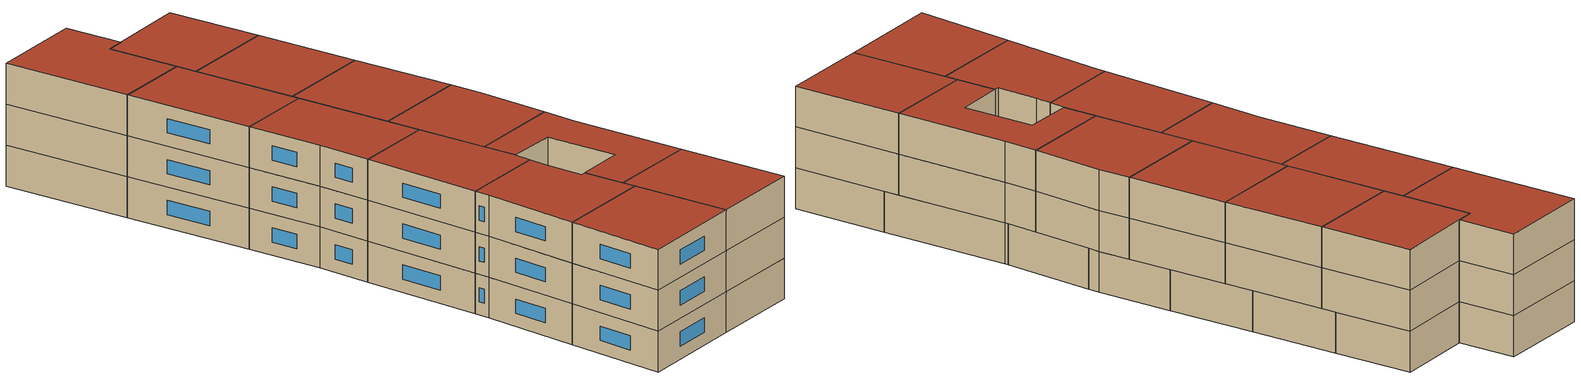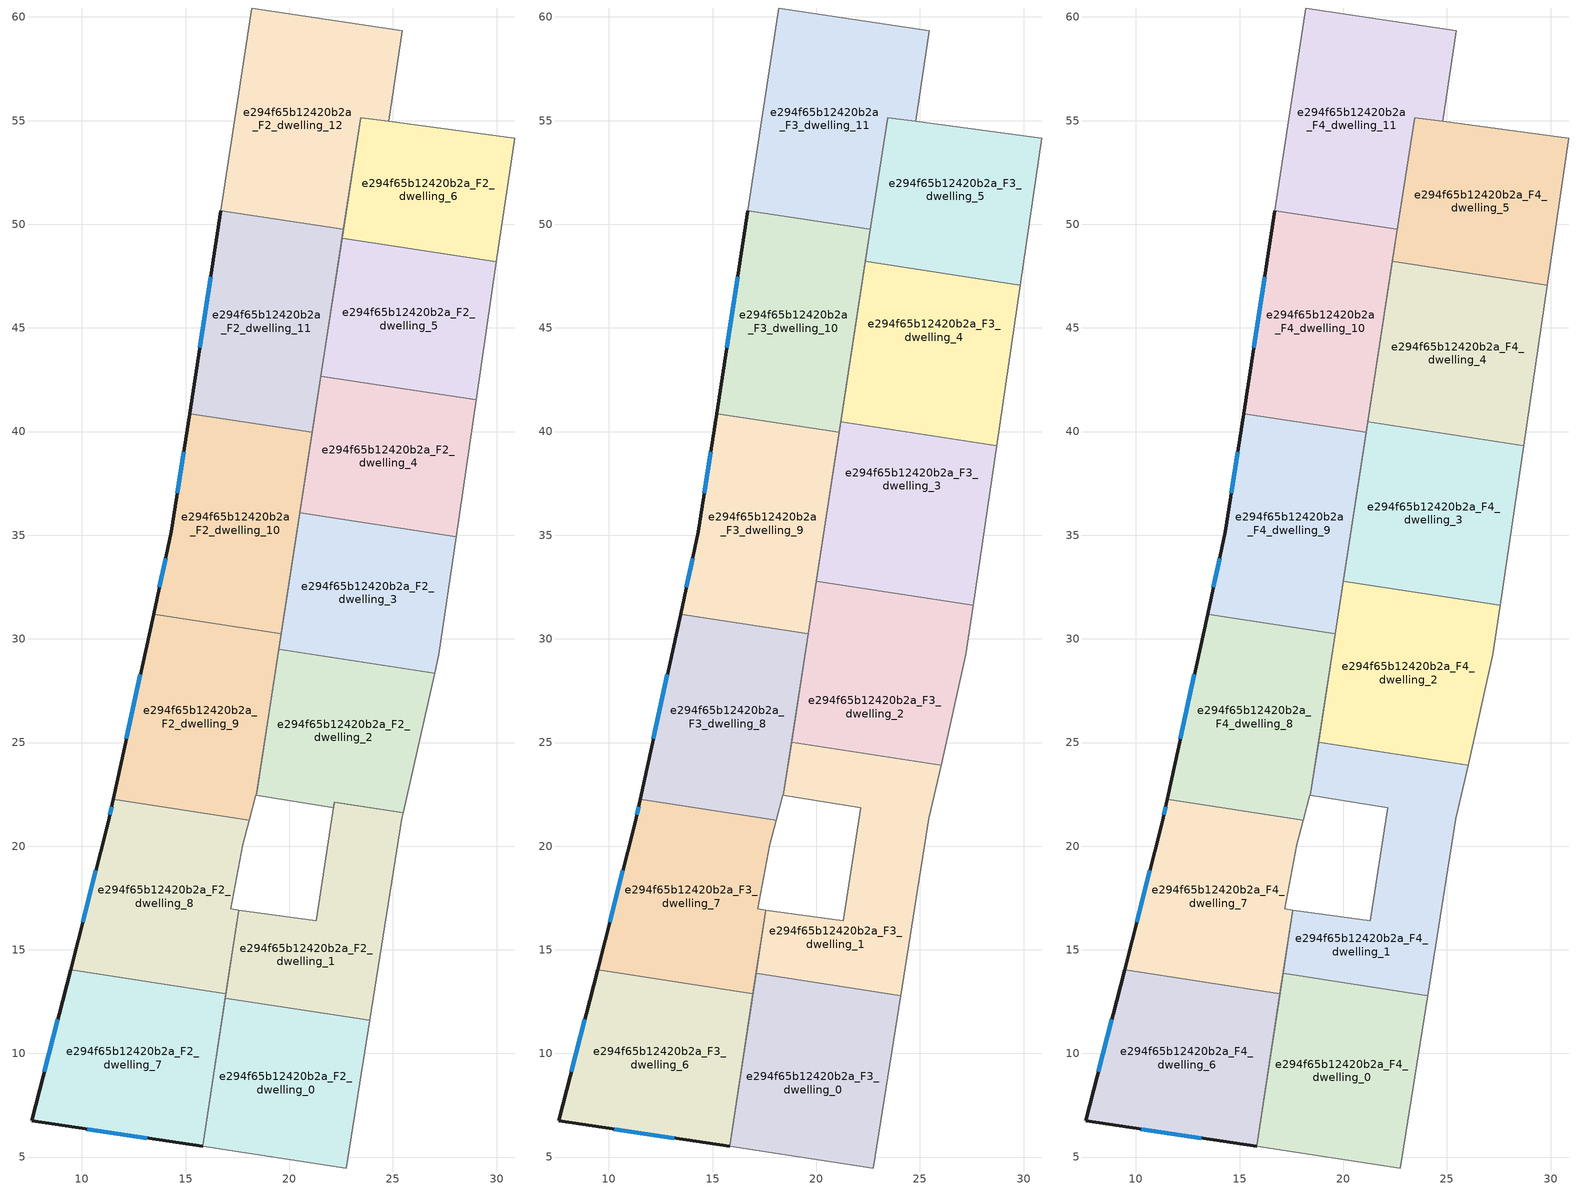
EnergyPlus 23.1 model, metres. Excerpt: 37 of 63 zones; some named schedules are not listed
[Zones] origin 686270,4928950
e294f65b12420b2a_F2_dwelling_0
 floor to e294f65b12420b2a_F1_dwelling_0 (EU_floor_Construction): 23.89,11.6 22.75,4.47 15.82,5.52 16.92,12.67 z6
 wall to e294f65b12420b2a_F2_dwelling_1 (EU_wall_Construction): 23.89,11.6 16.92,12.67 z6:9
 wall adiabatic (EU_wall_Construction): 16.92,12.67 15.82,5.52 22.75,4.47 23.89,11.6 z6:9
e294f65b12420b2a_F2_dwelling_1
 floor to e294f65b12420b2a_F1_dwelling_1 (EU_floor_Construction): 25.51,21.61 25.44,21.31 23.89,11.6 16.92,12.67 17.57,16.92 21.31,16.39 22.19,22.12 z6
 wall adiabatic (EU_wall_Construction): 22.18,22.12 21.31,16.39 17.57,16.92 16.92,12.67 / 23.89,11.6 25.44,21.31 25.51,21.61 22.19,22.12 z6:9
e294f65b12420b2a_F2_dwelling_10
 floor to e294f65b12420b2a_F1_dwelling_10 (EU_floor_Construction): 21.11,39.96 19.62,30.25 13.45,31.2 14.32,35.17 15.19,40.87 z6
 wall outside (EU_wall_Construction): 15.19,40.87 14.32,35.17 13.45,31.2 z6:9
 wall adiabatic (EU_wall_Construction): 19.62,30.25 21.11,39.96 z6:9
 wall to e294f65b12420b2a_F2_dwelling_9 (EU_wall_Construction): 13.45,31.2 19.62,30.25 z6:9
 wall to e294f65b12420b2a_F2_dwelling_11 (EU_wall_Construction): 21.11,39.96 15.19,40.87 z6:9
 window (EU_Window_Construction): 14.04,33.88 13.74,32.49 / 14.91,39.02 14.6,37.03 z6.98:8.02
e294f65b12420b2a_F2_dwelling_11
 floor to e294f65b12420b2a_F1_dwelling_11 (EU_floor_Construction): 22.61,49.75 21.11,39.96 15.19,40.87 16.69,50.66 z6
 wall outside (EU_wall_Construction): 16.69,50.66 15.19,40.87 z6:9
 wall to e294f65b12420b2a_F2_dwelling_12 (EU_wall_Construction): 22.61,49.75 16.69,50.66 z6:9
 wall adiabatic (EU_wall_Construction): 21.11,39.96 22.61,49.75 z6:9
 window (EU_Window_Construction): 16.2,47.47 15.68,44.05 z6.98:8.02
e294f65b12420b2a_F2_dwelling_12
 floor to e294f65b12420b2a_F1_dwelling_12 (EU_floor_Construction): 25.46,59.33 24.8,54.96 23.44,55.15 22.61,49.75 16.69,50.66 18.19,60.43 z6
 wall adiabatic (EU_wall_Construction): 24.8,54.96 25.46,59.33 18.19,60.43 16.69,50.66 / 22.61,49.75 23.44,55.15 z6:9
 wall to e294f65b12420b2a_F2_dwelling_6 (EU_wall_Construction): 23.44,55.15 24.8,54.96 z6:9
e294f65b12420b2a_F2_dwelling_2
 floor to e294f65b12420b2a_F1_dwelling_2 (EU_floor_Construction): 27.02,28.35 25.51,21.61 22.18,22.12 22.14,21.84 18.42,22.46 18.46,22.69 19.5,29.51 z6
 wall to e294f65b12420b2a_F2_dwelling_3 (EU_wall_Construction): 27.02,28.35 19.5,29.51 z6:9
 wall adiabatic (EU_wall_Construction): 19.5,29.51 18.46,22.69 18.42,22.46 22.14,21.84 22.18,22.12 25.51,21.61 27.02,28.35 z6:9
 ceiling adiabatic (EU_roof_Construction): 26.02,23.9 27.02,28.35 19.5,29.51 18.81,25.01 z9
e294f65b12420b2a_F2_dwelling_3
 floor to e294f65b12420b2a_F1_dwelling_3 (EU_floor_Construction): 28.05,34.92 27.22,29.23 27.02,28.35 19.5,29.51 20.51,36.08 z6
 wall adiabatic (EU_wall_Construction): 20.51,36.08 19.5,29.51 / 27.02,28.35 27.22,29.23 28.05,34.92 z6:9
 wall to e294f65b12420b2a_F2_dwelling_4 (EU_wall_Construction): 28.05,34.92 20.51,36.08 z6:9
e294f65b12420b2a_F2_dwelling_4
 floor to e294f65b12420b2a_F1_dwelling_4 (EU_floor_Construction): 29.02,41.53 28.05,34.92 20.51,36.08 21.53,42.68 z6
 wall to e294f65b12420b2a_F2_dwelling_5 (EU_wall_Construction): 29.02,41.53 21.53,42.68 z6:9
 wall adiabatic (EU_wall_Construction): 28.05,34.92 29.02,41.53 / 21.53,42.68 20.51,36.08 z6:9
e294f65b12420b2a_F2_dwelling_5
 floor to e294f65b12420b2a_F1_dwelling_5 (EU_floor_Construction): 30,48.18 29.02,41.53 21.53,42.68 22.55,49.33 z6
 wall to e294f65b12420b2a_F2_dwelling_6 (EU_wall_Construction): 30,48.18 22.55,49.33 z6:9
 wall adiabatic (EU_wall_Construction): 29.02,41.53 30,48.18 / 22.55,49.33 21.53,42.68 z6:9
e294f65b12420b2a_F2_dwelling_6
 floor to e294f65b12420b2a_F1_dwelling_6 (EU_floor_Construction): 30.87,54.14 30,48.18 22.55,49.33 23.44,55.14 z6
 wall adiabatic (EU_wall_Construction): 30,48.18 30.87,54.14 24.81,54.96 / 23.44,55.14 22.55,49.33 z6:9
e294f65b12420b2a_F2_dwelling_7
 floor to e294f65b12420b2a_F1_dwelling_7 (EU_floor_Construction): 16.95,12.87 15.82,5.52 7.59,6.75 9.45,14.03 z6
 wall outside (EU_wall_Construction): 9.45,14.03 7.59,6.75 15.82,5.52 z6:9
 wall to e294f65b12420b2a_F2_dwelling_8 (EU_wall_Construction): 16.95,12.87 9.45,14.03 z6:9
 wall adiabatic (EU_wall_Construction): 15.82,5.52 16.95,12.87 z6:9
 window (EU_Window_Construction): 10.27,6.35 13.14,5.92 / 8.85,11.66 8.19,9.12 z6.98:8.02
e294f65b12420b2a_F2_dwelling_8
 floor to e294f65b12420b2a_F1_dwelling_8 (EU_floor_Construction): 18.07,21.26 17.75,20.06 17.17,16.97 17.57,16.92 16.95,12.87 9.45,14.03 11.27,21.14 11.51,22.27 z6
 wall outside (EU_wall_Construction): 11.51,22.27 11.27,21.14 9.45,14.03 z6:9
 wall adiabatic (EU_wall_Construction): 16.95,12.87 17.57,16.92 17.17,16.97 17.75,20.06 18.07,21.26 z6:9
 wall to e294f65b12420b2a_F2_dwelling_9 (EU_wall_Construction): 18.07,21.26 11.51,22.27 z6:9
 window (EU_Window_Construction): 10.68,18.83 10.04,16.34 / 11.43,21.9 11.35,21.51 z6.98:8.02
e294f65b12420b2a_F2_dwelling_9
 floor to e294f65b12420b2a_F1_dwelling_9 (EU_floor_Construction): 19.62,30.25 18.42,22.46 18.39,22.46 18.07,21.26 11.51,22.27 13.45,31.2 z6
 wall outside (EU_wall_Construction): 13.45,31.2 11.51,22.27 z6:9
 wall adiabatic (EU_wall_Construction): 18.07,21.26 18.39,22.46 18.42,22.46 19.62,30.25 z6:9
 window (EU_Window_Construction): 12.82,28.29 12.15,25.17 z6.98:8.02
e294f65b12420b2a_F3_dwelling_0
 floor to e294f65b12420b2a_F2_dwelling_0 (EU_floor_Construction): 23.89,11.6 22.75,4.47 15.82,5.52 16.92,12.67 z9
 floor to e294f65b12420b2a_F2_dwelling_1 (EU_floor_Construction): 24.08,12.79 23.89,11.6 16.92,12.67 17.1,13.86 z9
 wall to e294f65b12420b2a_F3_dwelling_1 (EU_wall_Construction): 24.08,12.79 17.1,13.86 z9:12
 wall adiabatic (EU_wall_Construction): 17.1,13.86 15.82,5.52 22.75,4.47 24.08,12.79 z9:12
e294f65b12420b2a_F3_dwelling_1
 floor outside (EU_floor_Construction): 22.19,22.12 21.31,16.39 22.14,21.84 z9
 floor to e294f65b12420b2a_F2_dwelling_1 (EU_floor_Construction): 25.51,21.61 25.44,21.31 24.08,12.79 17.1,13.86 17.57,16.92 21.31,16.39 22.19,22.12 z9
 floor to e294f65b12420b2a_F2_dwelling_2 (EU_floor_Construction): 26.02,23.9 25.51,21.61 22.18,22.12 22.14,21.84 18.42,22.46 18.46,22.69 18.81,25.01 z9
 wall adiabatic (EU_wall_Construction): 24.08,12.79 25.44,21.31 26.02,23.9 18.81,25.01 18.42,22.46 22.14,21.84 21.31,16.39 17.57,16.92 17.1,13.86 z9:12
e294f65b12420b2a_F3_dwelling_10
 floor to e294f65b12420b2a_F2_dwelling_11 (EU_floor_Construction): 22.61,49.75 21.11,39.96 15.19,40.87 16.69,50.66 z9
 wall outside (EU_wall_Construction): 16.69,50.66 15.19,40.87 z9:12
 wall to e294f65b12420b2a_F3_dwelling_9 (EU_wall_Construction): 15.19,40.87 21.11,39.96 z9:12
 wall to e294f65b12420b2a_F3_dwelling_11 (EU_wall_Construction): 22.61,49.75 16.69,50.66 z9:12
 wall adiabatic (EU_wall_Construction): 21.11,39.96 22.61,49.75 z9:12
 window (EU_Window_Construction): 16.2,47.47 15.68,44.05 z9.98:11.02
e294f65b12420b2a_F3_dwelling_11
 floor to e294f65b12420b2a_F2_dwelling_12 (EU_floor_Construction): 25.46,59.33 24.8,54.96 23.44,55.15 22.61,49.75 16.69,50.66 18.19,60.43 z9
 wall adiabatic (EU_wall_Construction): 24.8,54.96 25.46,59.33 18.19,60.43 16.69,50.66 / 22.61,49.75 23.44,55.15 z9:12
 wall to e294f65b12420b2a_F3_dwelling_5 (EU_wall_Construction): 23.44,55.15 24.8,54.96 z9:12
e294f65b12420b2a_F3_dwelling_2
 floor to e294f65b12420b2a_F2_dwelling_3 (EU_floor_Construction): 27.57,31.63 27.22,29.23 27.02,28.35 19.5,29.51 20.01,32.79 z9
 floor adiabatic (EU_floor_Construction): 27.02,28.35 26.02,23.9 18.81,25.01 19.5,29.51 z9
 wall adiabatic (EU_wall_Construction): 20.01,32.79 18.81,25.01 26.02,23.9 27.22,29.23 27.57,31.63 z9:12
 wall to e294f65b12420b2a_F3_dwelling_3 (EU_wall_Construction): 27.57,31.63 20.01,32.79 z9:12
e294f65b12420b2a_F3_dwelling_3
 floor to e294f65b12420b2a_F2_dwelling_3 (EU_floor_Construction): 28.05,34.92 27.57,31.63 20.01,32.79 20.51,36.07 z9
 floor to e294f65b12420b2a_F2_dwelling_4 (EU_floor_Construction): 28.7,39.32 28.05,34.92 20.51,36.07 21.19,40.47 z9
 wall to e294f65b12420b2a_F3_dwelling_4 (EU_wall_Construction): 28.7,39.32 21.19,40.47 z9:12
 wall adiabatic (EU_wall_Construction): 27.57,31.63 28.7,39.32 / 21.19,40.47 20.01,32.79 z9:12
e294f65b12420b2a_F3_dwelling_4
 floor to e294f65b12420b2a_F2_dwelling_4 (EU_floor_Construction): 29.02,41.53 28.7,39.32 21.19,40.47 21.53,42.68 z9
 floor to e294f65b12420b2a_F2_dwelling_5 (EU_floor_Construction): 29.83,47.07 29.02,41.53 21.53,42.68 22.38,48.21 z9
 wall to e294f65b12420b2a_F3_dwelling_5 (EU_wall_Construction): 29.83,47.07 22.38,48.21 z9:12
 wall adiabatic (EU_wall_Construction): 28.7,39.32 29.83,47.07 / 22.38,48.21 21.19,40.47 z9:12
e294f65b12420b2a_F3_dwelling_5
 floor to e294f65b12420b2a_F2_dwelling_5 (EU_floor_Construction): 30,48.18 29.83,47.07 22.38,48.21 22.55,49.32 z9
 floor to e294f65b12420b2a_F2_dwelling_6 (EU_floor_Construction): 30.87,54.14 30,48.18 22.55,49.32 23.44,55.14 z9
 wall adiabatic (EU_wall_Construction): 29.83,47.07 30.87,54.14 24.81,54.96 / 23.44,55.14 22.38,48.21 z9:12
e294f65b12420b2a_F3_dwelling_6
 floor to e294f65b12420b2a_F2_dwelling_7 (EU_floor_Construction): 16.95,12.87 15.82,5.52 7.59,6.75 9.45,14.03 z9
 wall outside (EU_wall_Construction): 9.45,14.03 7.59,6.75 15.82,5.52 z9:12
 wall to e294f65b12420b2a_F3_dwelling_7 (EU_wall_Construction): 16.95,12.87 9.45,14.03 z9:12
 wall adiabatic (EU_wall_Construction): 15.82,5.52 16.95,12.87 z9:12
 window (EU_Window_Construction): 10.27,6.35 13.14,5.92 / 8.85,11.66 8.19,9.12 z9.98:11.02
e294f65b12420b2a_F3_dwelling_7
 floor to e294f65b12420b2a_F2_dwelling_8 (EU_floor_Construction): 18.07,21.26 17.75,20.06 17.17,16.97 17.57,16.92 16.95,12.87 9.45,14.03 11.27,21.14 11.51,22.27 z9
 wall outside (EU_wall_Construction): 11.51,22.27 11.27,21.14 9.45,14.03 z9:12
 wall adiabatic (EU_wall_Construction): 16.95,12.87 17.57,16.92 17.17,16.97 17.75,20.06 18.07,21.26 z9:12
 wall to e294f65b12420b2a_F3_dwelling_8 (EU_wall_Construction): 18.07,21.26 11.51,22.27 z9:12
 window (EU_Window_Construction): 10.68,18.83 10.04,16.34 / 11.43,21.9 11.35,21.51 z9.98:11.02
e294f65b12420b2a_F3_dwelling_8
 floor to e294f65b12420b2a_F2_dwelling_9 (EU_floor_Construction): 19.62,30.25 18.42,22.46 18.39,22.46 18.07,21.26 11.51,22.27 13.45,31.2 z9
 wall outside (EU_wall_Construction): 13.45,31.2 11.51,22.27 z9:12
 wall adiabatic (EU_wall_Construction): 18.07,21.26 18.39,22.46 18.42,22.46 19.62,30.25 z9:12
 wall to e294f65b12420b2a_F3_dwelling_9 (EU_wall_Construction): 19.62,30.25 13.45,31.2 z9:12
 window (EU_Window_Construction): 12.82,28.29 12.15,25.17 z9.98:11.02
e294f65b12420b2a_F3_dwelling_9
 floor to e294f65b12420b2a_F2_dwelling_10 (EU_floor_Construction): 21.11,39.96 19.62,30.25 13.45,31.2 14.32,35.17 15.19,40.87 z9
 wall outside (EU_wall_Construction): 15.19,40.87 14.32,35.17 13.45,31.2 z9:12
 wall adiabatic (EU_wall_Construction): 19.62,30.25 21.11,39.96 z9:12
 window (EU_Window_Construction): 14.04,33.88 13.74,32.49 / 14.91,39.02 14.6,37.03 z9.98:11.02
e294f65b12420b2a_F4_dwelling_0
 floor to e294f65b12420b2a_F3_dwelling_0 (EU_floor_Construction): 24.08,12.79 22.75,4.47 15.82,5.52 17.1,13.86 z12
 wall to e294f65b12420b2a_F4_dwelling_1 (EU_wall_Construction): 24.08,12.79 17.1,13.86 z12:15
 wall adiabatic (EU_wall_Construction): 17.1,13.86 15.82,5.52 22.75,4.47 24.08,12.79 z12:15
 roof outside (EU_roof_Construction): 22.75,4.47 24.08,12.79 17.1,13.86 15.82,5.52 z15
e294f65b12420b2a_F4_dwelling_1
 floor to e294f65b12420b2a_F3_dwelling_1 (EU_floor_Construction): 26.02,23.9 25.44,21.31 24.08,12.79 17.1,13.86 17.57,16.92 21.31,16.39 22.14,21.84 18.42,22.46 18.81,25.01 z12
 wall adiabatic (EU_wall_Construction): 24.08,12.79 25.44,21.31 26.02,23.9 18.81,25.01 18.42,22.46 22.14,21.84 21.31,16.39 17.57,16.92 17.1,13.86 z12:15
 roof outside (EU_roof_Construction): 24.08,12.79 25.44,21.31 26.02,23.9 18.81,25.01 18.42,22.46 22.14,21.84 21.31,16.39 17.57,16.92 17.1,13.86 z15
e294f65b12420b2a_F4_dwelling_10
 floor to e294f65b12420b2a_F3_dwelling_10 (EU_floor_Construction): 22.61,49.75 21.11,39.96 15.19,40.87 16.69,50.66 z12
 wall outside (EU_wall_Construction): 16.69,50.66 15.19,40.87 z12:15
 wall to e294f65b12420b2a_F4_dwelling_9 (EU_wall_Construction): 15.19,40.87 21.11,39.96 z12:15
 wall to e294f65b12420b2a_F4_dwelling_11 (EU_wall_Construction): 22.61,49.75 16.69,50.66 z12:15
 wall adiabatic (EU_wall_Construction): 21.11,39.96 22.61,49.75 z12:15
 window (EU_Window_Construction): 16.2,47.47 15.68,44.05 z12.98:14.02
 roof outside (EU_roof_Construction): 21.11,39.96 22.61,49.75 16.69,50.66 15.19,40.87 z15
e294f65b12420b2a_F4_dwelling_11
 floor to e294f65b12420b2a_F3_dwelling_11 (EU_floor_Construction): 25.46,59.33 24.8,54.96 23.44,55.15 22.61,49.75 16.69,50.66 18.19,60.43 z12
 wall adiabatic (EU_wall_Construction): 24.8,54.96 25.46,59.33 18.19,60.43 16.69,50.66 / 22.61,49.75 23.44,55.15 z12:15
 wall to e294f65b12420b2a_F4_dwelling_5 (EU_wall_Construction): 23.44,55.15 24.8,54.96 z12:15
 roof outside (EU_roof_Construction): 22.61,49.75 23.44,55.15 24.8,54.96 25.46,59.33 18.19,60.43 16.69,50.66 z15
e294f65b12420b2a_F4_dwelling_2
 floor to e294f65b12420b2a_F3_dwelling_2 (EU_floor_Construction): 27.57,31.63 27.22,29.23 26.02,23.9 18.81,25.01 20.01,32.79 z12
 wall adiabatic (EU_wall_Construction): 20.01,32.79 18.81,25.01 26.02,23.9 27.22,29.23 27.57,31.63 z12:15
 wall to e294f65b12420b2a_F4_dwelling_3 (EU_wall_Construction): 27.57,31.63 20.01,32.79 z12:15
 roof outside (EU_roof_Construction): 26.02,23.9 27.22,29.23 27.57,31.63 20.01,32.79 18.81,25.01 z15
e294f65b12420b2a_F4_dwelling_3
 floor to e294f65b12420b2a_F3_dwelling_3 (EU_floor_Construction): 28.7,39.32 27.57,31.63 20.01,32.79 21.19,40.47 z12
 wall to e294f65b12420b2a_F4_dwelling_4 (EU_wall_Construction): 28.7,39.32 21.19,40.47 z12:15
 wall adiabatic (EU_wall_Construction): 27.57,31.63 28.7,39.32 / 21.19,40.47 20.01,32.79 z12:15
 roof outside (EU_roof_Construction): 27.57,31.63 28.7,39.32 21.19,40.47 20.01,32.79 z15
e294f65b12420b2a_F4_dwelling_4
 floor to e294f65b12420b2a_F3_dwelling_4 (EU_floor_Construction): 29.83,47.07 28.7,39.32 21.19,40.47 22.38,48.21 z12
 wall to e294f65b12420b2a_F4_dwelling_5 (EU_wall_Construction): 29.83,47.07 22.38,48.21 z12:15
 wall adiabatic (EU_wall_Construction): 28.7,39.32 29.83,47.07 / 22.38,48.21 21.19,40.47 z12:15
 roof outside (EU_roof_Construction): 28.7,39.32 29.83,47.07 22.38,48.21 21.19,40.47 z15
e294f65b12420b2a_F4_dwelling_5
 floor to e294f65b12420b2a_F3_dwelling_5 (EU_floor_Construction): 30.87,54.14 29.83,47.07 22.38,48.21 23.44,55.14 z12
 wall adiabatic (EU_wall_Construction): 29.83,47.07 30.87,54.14 24.81,54.96 / 23.44,55.14 22.38,48.21 z12:15
 roof outside (EU_roof_Construction): 29.83,47.07 30.87,54.14 23.44,55.15 22.38,48.21 z15
e294f65b12420b2a_F4_dwelling_6
 floor to e294f65b12420b2a_F3_dwelling_6 (EU_floor_Construction): 16.95,12.87 15.82,5.52 7.59,6.75 9.45,14.03 z12
 wall outside (EU_wall_Construction): 9.45,14.03 7.59,6.75 15.82,5.52 z12:15
 wall to e294f65b12420b2a_F4_dwelling_7 (EU_wall_Construction): 16.95,12.87 9.45,14.03 z12:15
 wall adiabatic (EU_wall_Construction): 15.82,5.52 16.95,12.87 z12:15
 window (EU_Window_Construction): 10.27,6.35 13.14,5.92 / 8.85,11.66 8.19,9.12 z12.98:14.02
 roof outside (EU_roof_Construction): 15.82,5.52 16.95,12.87 9.45,14.03 7.59,6.75 z15
e294f65b12420b2a_F4_dwelling_7
 floor to e294f65b12420b2a_F3_dwelling_7 (EU_floor_Construction): 18.07,21.26 17.75,20.06 17.17,16.97 17.57,16.92 16.95,12.87 9.45,14.03 11.27,21.14 11.51,22.27 z12
 wall outside (EU_wall_Construction): 11.51,22.27 11.27,21.14 9.45,14.03 z12:15
 wall adiabatic (EU_wall_Construction): 16.95,12.87 17.57,16.92 17.17,16.97 17.75,20.06 18.07,21.26 z12:15
 wall to e294f65b12420b2a_F4_dwelling_8 (EU_wall_Construction): 18.07,21.26 11.51,22.27 z12:15
 window (EU_Window_Construction): 10.68,18.83 10.04,16.34 / 11.43,21.9 11.35,21.51 z12.98:14.02
 roof outside (EU_roof_Construction): 16.95,12.87 17.57,16.92 17.17,16.97 17.75,20.06 18.07,21.26 11.51,22.27 11.27,21.14 9.45,14.03 z15
e294f65b12420b2a_F4_dwelling_8
 floor to e294f65b12420b2a_F3_dwelling_8 (EU_floor_Construction): 19.62,30.25 18.42,22.46 18.39,22.46 18.07,21.26 11.51,22.27 13.45,31.2 z12
 wall outside (EU_wall_Construction): 13.45,31.2 11.51,22.27 z12:15
 wall adiabatic (EU_wall_Construction): 18.07,21.26 18.39,22.46 18.42,22.46 19.62,30.25 z12:15
 wall to e294f65b12420b2a_F4_dwelling_9 (EU_wall_Construction): 19.62,30.25 13.45,31.2 z12:15
 window (EU_Window_Construction): 12.82,28.29 12.15,25.17 z12.98:14.02
 roof outside (EU_roof_Construction): 18.07,21.26 18.39,22.46 18.42,22.46 19.62,30.25 13.45,31.2 11.51,22.27 z15
e294f65b12420b2a_F4_dwelling_9
 floor to e294f65b12420b2a_F3_dwelling_9 (EU_floor_Construction): 21.11,39.96 19.62,30.25 13.45,31.2 14.32,35.17 15.19,40.87 z12
 wall outside (EU_wall_Construction): 15.19,40.87 14.32,35.17 13.45,31.2 z12:15
 wall adiabatic (EU_wall_Construction): 19.62,30.25 21.11,39.96 z12:15
 window (EU_Window_Construction): 14.04,33.88 13.74,32.49 / 14.91,39.02 14.6,37.03 z12.98:14.02
 roof outside (EU_roof_Construction): 19.62,30.25 21.11,39.96 15.19,40.87 14.32,35.17 13.45,31.2 z15
[Building]
EU S2 Campaign: North Axis=0; Terrain=City; Solar Distribution=FullExterior
[Site:Location]
Bologna: Latitude=44.5; Longitude=11.25; Time Zone=1; Elevation=37
[SizingPeriod:WeatherFileDays]
AnnualSizingPeriod: Begin Month=1; Begin Day of Month=1; End Month=12; End Day of Month=31; Day of Week for Start Day=Monday; Use Weather File Daylight Saving Period=No; Use Weather File Rain and Snow Indicators=No
[MATERIAL]
EU_InternalMass_Material: Roughness=MediumRough; Thickness=0.1; Conductivity=1; Density=1800; Specific Heat=900; Thermal Absorptance=0.9; Solar Absorptance=0.7; Visible Absorptance=0.7
[MATERIAL:NOMASS] Roughness=MediumRough; Thermal Absorptance=0.9; Solar Absorptance=0.7; Visible Absorptance=0.7
Name | Thermal Resistance
EU_wall_NoMass | 0.905828
EU_roof_NoMass | 0.37593
EU_floor_NoMass | 0.67114
[WINDOWMATERIAL:SIMPLEGLAZINGSYSTEM]
EU_Window_SimpleGlazing: UFactor=4.52486; Solar Heat Gain Coefficient=0.85; Visible Transmittance=0.85
[CONSTRUCTION]
EU_wall_Construction: EU_wall_NoMass
EU_roof_Construction: EU_roof_NoMass
EU_floor_Construction: EU_floor_NoMass
EU_Window_Construction: EU_Window_SimpleGlazing
EU_InternalMass_Construction: EU_InternalMass_Material
[ZONE] Type=1; Multiplier=1; Ceiling Height=autocalculate; Floor Area=autocalculate; Part of Total Floor Area=Yes
Name | Volume
e294f65b12420b2a_F2_dwelling_0 | 152.481
e294f65b12420b2a_F3_dwelling_0; e294f65b12420b2a_F4_dwelling_0; e294f65b12420b2a_F2_dwelling_10; e294f65b12420b2a_F3_dwelling_9; e294f65b12420b2a_F4_dwelling_9 | 177.897
e294f65b12420b2a_F2_dwelling_1 | 149.533
e294f65b12420b2a_F3_dwelling_1; e294f65b12420b2a_F4_dwelling_1 | 177.899
e294f65b12420b2a_F3_dwelling_10; e294f65b12420b2a_F4_dwelling_10; e294f65b12420b2a_F2_dwelling_11 | 177.915
e294f65b12420b2a_F3_dwelling_11; e294f65b12420b2a_F4_dwelling_11; e294f65b12420b2a_F2_dwelling_12 | 196.021
e294f65b12420b2a_F2_dwelling_2 | 155.376
e294f65b12420b2a_F3_dwelling_2; e294f65b12420b2a_F4_dwelling_2 | 177.872
e294f65b12420b2a_F2_dwelling_3 | 152.451
e294f65b12420b2a_F3_dwelling_3; e294f65b12420b2a_F4_dwelling_3 | 177.873
e294f65b12420b2a_F2_dwelling_4 | 152.497
e294f65b12420b2a_F3_dwelling_4; e294f65b12420b2a_F4_dwelling_4 | 177.886
e294f65b12420b2a_F2_dwelling_5 | 152.465
e294f65b12420b2a_F3_dwelling_5; e294f65b12420b2a_F4_dwelling_5 | 159.684
e294f65b12420b2a_F2_dwelling_6 | 134.278
e294f65b12420b2a_F3_dwelling_6; e294f65b12420b2a_F4_dwelling_6; e294f65b12420b2a_F2_dwelling_7 | 177.88
e294f65b12420b2a_F3_dwelling_7; e294f65b12420b2a_F4_dwelling_7; e294f65b12420b2a_F2_dwelling_8 | 177.894
e294f65b12420b2a_F3_dwelling_8; e294f65b12420b2a_F4_dwelling_8; e294f65b12420b2a_F2_dwelling_9 | 177.885
[INTERNALMASS] Construction=EU_InternalMass_Construction
Name | Zone or ZoneList | Surface Area
e294f65b12420b2a_F2_dwelling_0_EU_InternalMass | e294f65b12420b2a_F2_dwelling_0 | 50.827
e294f65b12420b2a_F2_dwelling_1_EU_InternalMass | e294f65b12420b2a_F2_dwelling_1 | 49.8577
e294f65b12420b2a_F2_dwelling_2_EU_InternalMass | e294f65b12420b2a_F2_dwelling_2 | 51.7924
e294f65b12420b2a_F2_dwelling_3_EU_InternalMass | e294f65b12420b2a_F2_dwelling_3 | 50.8173
e294f65b12420b2a_F2_dwelling_4_EU_InternalMass | e294f65b12420b2a_F2_dwelling_4 | 50.8322
e294f65b12420b2a_F2_dwelling_5_EU_InternalMass | e294f65b12420b2a_F2_dwelling_5 | 50.8216
e294f65b12420b2a_F2_dwelling_6_EU_InternalMass | e294f65b12420b2a_F2_dwelling_6 | 44.7756
e294f65b12420b2a_F2_dwelling_7_EU_InternalMass | e294f65b12420b2a_F2_dwelling_7 | 59.2934
e294f65b12420b2a_F2_dwelling_8_EU_InternalMass | e294f65b12420b2a_F2_dwelling_8 | 59.2978
e294f65b12420b2a_F2_dwelling_9_EU_InternalMass | e294f65b12420b2a_F2_dwelling_9 | 59.2951
e294f65b12420b2a_F2_dwelling_10_EU_InternalMass | e294f65b12420b2a_F2_dwelling_10 | 59.2988
e294f65b12420b2a_F2_dwelling_11_EU_InternalMass | e294f65b12420b2a_F2_dwelling_11 | 59.3048
e294f65b12420b2a_F2_dwelling_12_EU_InternalMass | e294f65b12420b2a_F2_dwelling_12 | 65.3397
e294f65b12420b2a_F3_dwelling_0_EU_InternalMass | e294f65b12420b2a_F3_dwelling_0 | 59.2992
e294f65b12420b2a_F3_dwelling_1_EU_InternalMass | e294f65b12420b2a_F3_dwelling_1 | 59.2994
e294f65b12420b2a_F3_dwelling_2_EU_InternalMass | e294f65b12420b2a_F3_dwelling_2 | 59.2903
e294f65b12420b2a_F3_dwelling_3_EU_InternalMass | e294f65b12420b2a_F3_dwelling_3 | 59.2914
e294f65b12420b2a_F3_dwelling_4_EU_InternalMass | e294f65b12420b2a_F3_dwelling_4 | 59.2953
e294f65b12420b2a_F3_dwelling_5_EU_InternalMass | e294f65b12420b2a_F3_dwelling_5 | 53.2443
e294f65b12420b2a_F3_dwelling_6_EU_InternalMass | e294f65b12420b2a_F3_dwelling_6 | 59.2934
e294f65b12420b2a_F3_dwelling_7_EU_InternalMass | e294f65b12420b2a_F3_dwelling_7 | 59.2978
e294f65b12420b2a_F3_dwelling_8_EU_InternalMass | e294f65b12420b2a_F3_dwelling_8 | 59.2951
e294f65b12420b2a_F3_dwelling_9_EU_InternalMass | e294f65b12420b2a_F3_dwelling_9 | 59.2988
e294f65b12420b2a_F3_dwelling_10_EU_InternalMass | e294f65b12420b2a_F3_dwelling_10 | 59.3048
e294f65b12420b2a_F3_dwelling_11_EU_InternalMass | e294f65b12420b2a_F3_dwelling_11 | 65.3397
e294f65b12420b2a_F4_dwelling_0_EU_InternalMass | e294f65b12420b2a_F4_dwelling_0 | 59.2992
e294f65b12420b2a_F4_dwelling_1_EU_InternalMass | e294f65b12420b2a_F4_dwelling_1 | 59.2994
e294f65b12420b2a_F4_dwelling_2_EU_InternalMass | e294f65b12420b2a_F4_dwelling_2 | 59.2903
e294f65b12420b2a_F4_dwelling_3_EU_InternalMass | e294f65b12420b2a_F4_dwelling_3 | 59.2914
e294f65b12420b2a_F4_dwelling_4_EU_InternalMass | e294f65b12420b2a_F4_dwelling_4 | 59.2953
e294f65b12420b2a_F4_dwelling_5_EU_InternalMass | e294f65b12420b2a_F4_dwelling_5 | 53.2443
e294f65b12420b2a_F4_dwelling_6_EU_InternalMass | e294f65b12420b2a_F4_dwelling_6 | 59.2934
e294f65b12420b2a_F4_dwelling_7_EU_InternalMass | e294f65b12420b2a_F4_dwelling_7 | 59.2978
e294f65b12420b2a_F4_dwelling_8_EU_InternalMass | e294f65b12420b2a_F4_dwelling_8 | 59.2951
e294f65b12420b2a_F4_dwelling_9_EU_InternalMass | e294f65b12420b2a_F4_dwelling_9 | 59.2988
e294f65b12420b2a_F4_dwelling_10_EU_InternalMass | e294f65b12420b2a_F4_dwelling_10 | 59.3048
e294f65b12420b2a_F4_dwelling_11_EU_InternalMass | e294f65b12420b2a_F4_dwelling_11 | 65.3397
[OTHEREQUIPMENT] Fuel Type=Electricity; Design Level Calculation Method=Watts/Area; Power per Zone Floor Area=1; Fraction Latent=0; Fraction Radiant=0; Fraction Lost=0; Carbon Dioxide Generation Rate=0; EndUse Subcategory=EU_Step8_InternalGains
Name | Zone or ZoneList or Space or SpaceList | Schedule
EU_Step8_InternalGain_e294f65b12420b2a_F2_dwelling_0_f000 | e294f65b12420b2a_F2_dwelling_0 | EU_Step8_GainSchedule_e294f65b12420b2a_F2_dwelling_0_f000
EU_Step8_InternalGain_e294f65b12420b2a_F2_dwelling_1_f000 | e294f65b12420b2a_F2_dwelling_1 | EU_Step8_GainSchedule_e294f65b12420b2a_F2_dwelling_1_f000
EU_Step8_InternalGain_e294f65b12420b2a_F2_dwelling_2_f000 | e294f65b12420b2a_F2_dwelling_2 | EU_Step8_GainSchedule_e294f65b12420b2a_F2_dwelling_2_f000
EU_Step8_InternalGain_e294f65b12420b2a_F2_dwelling_3_f000 | e294f65b12420b2a_F2_dwelling_3 | EU_Step8_GainSchedule_e294f65b12420b2a_F2_dwelling_3_f000
EU_Step8_InternalGain_e294f65b12420b2a_F2_dwelling_4_f000 | e294f65b12420b2a_F2_dwelling_4 | EU_Step8_GainSchedule_e294f65b12420b2a_F2_dwelling_4_f000
EU_Step8_InternalGain_e294f65b12420b2a_F2_dwelling_5_f000 | e294f65b12420b2a_F2_dwelling_5 | EU_Step8_GainSchedule_e294f65b12420b2a_F2_dwelling_5_f000
EU_Step8_InternalGain_e294f65b12420b2a_F2_dwelling_6_f000 | e294f65b12420b2a_F2_dwelling_6 | EU_Step8_GainSchedule_e294f65b12420b2a_F2_dwelling_6_f000
EU_Step8_InternalGain_e294f65b12420b2a_F2_dwelling_7_f000 | e294f65b12420b2a_F2_dwelling_7 | EU_Step8_GainSchedule_e294f65b12420b2a_F2_dwelling_7_f000
EU_Step8_InternalGain_e294f65b12420b2a_F2_dwelling_8_f000 | e294f65b12420b2a_F2_dwelling_8 | EU_Step8_GainSchedule_e294f65b12420b2a_F2_dwelling_8_f000
EU_Step8_InternalGain_e294f65b12420b2a_F2_dwelling_9_f000 | e294f65b12420b2a_F2_dwelling_9 | EU_Step8_GainSchedule_e294f65b12420b2a_F2_dwelling_9_f000
EU_Step8_InternalGain_e294f65b12420b2a_F2_dwelling_10_f000 | e294f65b12420b2a_F2_dwelling_10 | EU_Step8_GainSchedule_e294f65b12420b2a_F2_dwelling_10_f000
EU_Step8_InternalGain_e294f65b12420b2a_F2_dwelling_11_f000 | e294f65b12420b2a_F2_dwelling_11 | EU_Step8_GainSchedule_e294f65b12420b2a_F2_dwelling_11_f000
EU_Step8_InternalGain_e294f65b12420b2a_F2_dwelling_12_f000 | e294f65b12420b2a_F2_dwelling_12 | EU_Step8_GainSchedule_e294f65b12420b2a_F2_dwelling_12_f000
EU_Step8_InternalGain_e294f65b12420b2a_F3_dwelling_0_f000 | e294f65b12420b2a_F3_dwelling_0 | EU_Step8_GainSchedule_e294f65b12420b2a_F3_dwelling_0_f000
EU_Step8_InternalGain_e294f65b12420b2a_F3_dwelling_1_f000 | e294f65b12420b2a_F3_dwelling_1 | EU_Step8_GainSchedule_e294f65b12420b2a_F3_dwelling_1_f000
EU_Step8_InternalGain_e294f65b12420b2a_F3_dwelling_2_f000 | e294f65b12420b2a_F3_dwelling_2 | EU_Step8_GainSchedule_e294f65b12420b2a_F3_dwelling_2_f000
EU_Step8_InternalGain_e294f65b12420b2a_F3_dwelling_3_f000 | e294f65b12420b2a_F3_dwelling_3 | EU_Step8_GainSchedule_e294f65b12420b2a_F3_dwelling_3_f000
EU_Step8_InternalGain_e294f65b12420b2a_F3_dwelling_4_f000 | e294f65b12420b2a_F3_dwelling_4 | EU_Step8_GainSchedule_e294f65b12420b2a_F3_dwelling_4_f000
EU_Step8_InternalGain_e294f65b12420b2a_F3_dwelling_5_f000 | e294f65b12420b2a_F3_dwelling_5 | EU_Step8_GainSchedule_e294f65b12420b2a_F3_dwelling_5_f000
EU_Step8_InternalGain_e294f65b12420b2a_F3_dwelling_6_f000 | e294f65b12420b2a_F3_dwelling_6 | EU_Step8_GainSchedule_e294f65b12420b2a_F3_dwelling_6_f000
EU_Step8_InternalGain_e294f65b12420b2a_F3_dwelling_7_f000 | e294f65b12420b2a_F3_dwelling_7 | EU_Step8_GainSchedule_e294f65b12420b2a_F3_dwelling_7_f000
EU_Step8_InternalGain_e294f65b12420b2a_F3_dwelling_8_f000 | e294f65b12420b2a_F3_dwelling_8 | EU_Step8_GainSchedule_e294f65b12420b2a_F3_dwelling_8_f000
EU_Step8_InternalGain_e294f65b12420b2a_F3_dwelling_9_f000 | e294f65b12420b2a_F3_dwelling_9 | EU_Step8_GainSchedule_e294f65b12420b2a_F3_dwelling_9_f000
EU_Step8_InternalGain_e294f65b12420b2a_F3_dwelling_10_f000 | e294f65b12420b2a_F3_dwelling_10 | EU_Step8_GainSchedule_e294f65b12420b2a_F3_dwelling_10_f000
EU_Step8_InternalGain_e294f65b12420b2a_F3_dwelling_11_f000 | e294f65b12420b2a_F3_dwelling_11 | EU_Step8_GainSchedule_e294f65b12420b2a_F3_dwelling_11_f000
EU_Step8_InternalGain_e294f65b12420b2a_F4_dwelling_0_f000 | e294f65b12420b2a_F4_dwelling_0 | EU_Step8_GainSchedule_e294f65b12420b2a_F4_dwelling_0_f000
EU_Step8_InternalGain_e294f65b12420b2a_F4_dwelling_1_f000 | e294f65b12420b2a_F4_dwelling_1 | EU_Step8_GainSchedule_e294f65b12420b2a_F4_dwelling_1_f000
EU_Step8_InternalGain_e294f65b12420b2a_F4_dwelling_2_f000 | e294f65b12420b2a_F4_dwelling_2 | EU_Step8_GainSchedule_e294f65b12420b2a_F4_dwelling_2_f000
EU_Step8_InternalGain_e294f65b12420b2a_F4_dwelling_3_f000 | e294f65b12420b2a_F4_dwelling_3 | EU_Step8_GainSchedule_e294f65b12420b2a_F4_dwelling_3_f000
EU_Step8_InternalGain_e294f65b12420b2a_F4_dwelling_4_f000 | e294f65b12420b2a_F4_dwelling_4 | EU_Step8_GainSchedule_e294f65b12420b2a_F4_dwelling_4_f000
EU_Step8_InternalGain_e294f65b12420b2a_F4_dwelling_5_f000 | e294f65b12420b2a_F4_dwelling_5 | EU_Step8_GainSchedule_e294f65b12420b2a_F4_dwelling_5_f000
EU_Step8_InternalGain_e294f65b12420b2a_F4_dwelling_6_f000 | e294f65b12420b2a_F4_dwelling_6 | EU_Step8_GainSchedule_e294f65b12420b2a_F4_dwelling_6_f000
EU_Step8_InternalGain_e294f65b12420b2a_F4_dwelling_7_f000 | e294f65b12420b2a_F4_dwelling_7 | EU_Step8_GainSchedule_e294f65b12420b2a_F4_dwelling_7_f000
EU_Step8_InternalGain_e294f65b12420b2a_F4_dwelling_8_f000 | e294f65b12420b2a_F4_dwelling_8 | EU_Step8_GainSchedule_e294f65b12420b2a_F4_dwelling_8_f000
EU_Step8_InternalGain_e294f65b12420b2a_F4_dwelling_9_f000 | e294f65b12420b2a_F4_dwelling_9 | EU_Step8_GainSchedule_e294f65b12420b2a_F4_dwelling_9_f000
EU_Step8_InternalGain_e294f65b12420b2a_F4_dwelling_10_f000 | e294f65b12420b2a_F4_dwelling_10 | EU_Step8_GainSchedule_e294f65b12420b2a_F4_dwelling_10_f000
EU_Step8_InternalGain_e294f65b12420b2a_F4_dwelling_11_f000 | e294f65b12420b2a_F4_dwelling_11 | EU_Step8_GainSchedule_e294f65b12420b2a_F4_dwelling_11_f000
[ZONEVENTILATION:DESIGNFLOWRATE] Schedule=EU_AlwaysOn; Design Flow Rate Calculation Method=AirChanges/Hour; Air Changes per Hour=0.73129; Ventilation Type=Natural; Fan Pressure Rise=0; Fan Total Efficiency=1; Constant Term Coefficient=1; Temperature Term Coefficient=0; Velocity Term Coefficient=0; Velocity Squared Term Coefficient=0; Minimum Indoor Temperature=-100; Maximum Indoor Temperature=100; Delta Temperature=-100; Minimum Outdoor Temperature=-100; Maximum Outdoor Temperature=100; Maximum Wind Speed=40
Name | Zone or ZoneList or Space or SpaceList
EU_ConstantAir_e294f65b12420b2a_F2_dwelling_0 | e294f65b12420b2a_F2_dwelling_0
EU_ConstantAir_e294f65b12420b2a_F2_dwelling_1 | e294f65b12420b2a_F2_dwelling_1
EU_ConstantAir_e294f65b12420b2a_F2_dwelling_2 | e294f65b12420b2a_F2_dwelling_2
EU_ConstantAir_e294f65b12420b2a_F2_dwelling_3 | e294f65b12420b2a_F2_dwelling_3
EU_ConstantAir_e294f65b12420b2a_F2_dwelling_4 | e294f65b12420b2a_F2_dwelling_4
EU_ConstantAir_e294f65b12420b2a_F2_dwelling_5 | e294f65b12420b2a_F2_dwelling_5
EU_ConstantAir_e294f65b12420b2a_F2_dwelling_6 | e294f65b12420b2a_F2_dwelling_6
EU_ConstantAir_e294f65b12420b2a_F2_dwelling_7 | e294f65b12420b2a_F2_dwelling_7
EU_ConstantAir_e294f65b12420b2a_F2_dwelling_8 | e294f65b12420b2a_F2_dwelling_8
EU_ConstantAir_e294f65b12420b2a_F2_dwelling_9 | e294f65b12420b2a_F2_dwelling_9
EU_ConstantAir_e294f65b12420b2a_F2_dwelling_10 | e294f65b12420b2a_F2_dwelling_10
EU_ConstantAir_e294f65b12420b2a_F2_dwelling_11 | e294f65b12420b2a_F2_dwelling_11
EU_ConstantAir_e294f65b12420b2a_F2_dwelling_12 | e294f65b12420b2a_F2_dwelling_12
EU_ConstantAir_e294f65b12420b2a_F3_dwelling_0 | e294f65b12420b2a_F3_dwelling_0
EU_ConstantAir_e294f65b12420b2a_F3_dwelling_1 | e294f65b12420b2a_F3_dwelling_1
EU_ConstantAir_e294f65b12420b2a_F3_dwelling_2 | e294f65b12420b2a_F3_dwelling_2
EU_ConstantAir_e294f65b12420b2a_F3_dwelling_3 | e294f65b12420b2a_F3_dwelling_3
EU_ConstantAir_e294f65b12420b2a_F3_dwelling_4 | e294f65b12420b2a_F3_dwelling_4
EU_ConstantAir_e294f65b12420b2a_F3_dwelling_5 | e294f65b12420b2a_F3_dwelling_5
EU_ConstantAir_e294f65b12420b2a_F3_dwelling_6 | e294f65b12420b2a_F3_dwelling_6
EU_ConstantAir_e294f65b12420b2a_F3_dwelling_7 | e294f65b12420b2a_F3_dwelling_7
EU_ConstantAir_e294f65b12420b2a_F3_dwelling_8 | e294f65b12420b2a_F3_dwelling_8
EU_ConstantAir_e294f65b12420b2a_F3_dwelling_9 | e294f65b12420b2a_F3_dwelling_9
EU_ConstantAir_e294f65b12420b2a_F3_dwelling_10 | e294f65b12420b2a_F3_dwelling_10
EU_ConstantAir_e294f65b12420b2a_F3_dwelling_11 | e294f65b12420b2a_F3_dwelling_11
EU_ConstantAir_e294f65b12420b2a_F4_dwelling_0 | e294f65b12420b2a_F4_dwelling_0
EU_ConstantAir_e294f65b12420b2a_F4_dwelling_1 | e294f65b12420b2a_F4_dwelling_1
EU_ConstantAir_e294f65b12420b2a_F4_dwelling_2 | e294f65b12420b2a_F4_dwelling_2
EU_ConstantAir_e294f65b12420b2a_F4_dwelling_3 | e294f65b12420b2a_F4_dwelling_3
EU_ConstantAir_e294f65b12420b2a_F4_dwelling_4 | e294f65b12420b2a_F4_dwelling_4
EU_ConstantAir_e294f65b12420b2a_F4_dwelling_5 | e294f65b12420b2a_F4_dwelling_5
EU_ConstantAir_e294f65b12420b2a_F4_dwelling_6 | e294f65b12420b2a_F4_dwelling_6
EU_ConstantAir_e294f65b12420b2a_F4_dwelling_7 | e294f65b12420b2a_F4_dwelling_7
EU_ConstantAir_e294f65b12420b2a_F4_dwelling_8 | e294f65b12420b2a_F4_dwelling_8
EU_ConstantAir_e294f65b12420b2a_F4_dwelling_9 | e294f65b12420b2a_F4_dwelling_9
EU_ConstantAir_e294f65b12420b2a_F4_dwelling_10 | e294f65b12420b2a_F4_dwelling_10
EU_ConstantAir_e294f65b12420b2a_F4_dwelling_11 | e294f65b12420b2a_F4_dwelling_11
[HVACTEMPLATE:ZONE:IDEALLOADSAIRSYSTEM] System Availability Schedule=EU_AlwaysOn; Maximum Heating Supply Air Temperature=50; Minimum Cooling Supply Air Temperature=13; Maximum Heating Supply Air Humidity Ratio=0.0156; Minimum Cooling Supply Air Humidity Ratio=0.0077; Heating Limit=NoLimit; Cooling Limit=NoLimit; Heating Availability Schedule=EU_AlwaysOn; Cooling Availability Schedule=EU_CoolingOff; Dehumidification Control Type=ConstantSensibleHeatRatio; Cooling Sensible Heat Ratio=0.7; Dehumidification Setpoint=60; Humidification Control Type=None; Humidification Setpoint=30; Outdoor Air Method=None; Outdoor Air Flow Rate per Person=0.00944; Outdoor Air Flow Rate per Zone Floor Area=0; Outdoor Air Flow Rate per Zone=0; Demand Controlled Ventilation Type=None; Outdoor Air Economizer Type=NoEconomizer; Heat Recovery Type=None; Sensible Heat Recovery Effectiveness=0.7; Latent Heat Recovery Effectiveness=0.65
Name | Template Thermostat
e294f65b12420b2a_F2_dwelling_0 | EU_HeatOnly_e294f65b12420b2a_F2_dwelling_0
e294f65b12420b2a_F2_dwelling_1 | EU_HeatOnly_e294f65b12420b2a_F2_dwelling_1
e294f65b12420b2a_F2_dwelling_2 | EU_HeatOnly_e294f65b12420b2a_F2_dwelling_2
e294f65b12420b2a_F2_dwelling_3 | EU_HeatOnly_e294f65b12420b2a_F2_dwelling_3
e294f65b12420b2a_F2_dwelling_4 | EU_HeatOnly_e294f65b12420b2a_F2_dwelling_4
e294f65b12420b2a_F2_dwelling_5 | EU_HeatOnly_e294f65b12420b2a_F2_dwelling_5
e294f65b12420b2a_F2_dwelling_6 | EU_HeatOnly_e294f65b12420b2a_F2_dwelling_6
e294f65b12420b2a_F2_dwelling_7 | EU_HeatOnly_e294f65b12420b2a_F2_dwelling_7
e294f65b12420b2a_F2_dwelling_8 | EU_HeatOnly_e294f65b12420b2a_F2_dwelling_8
e294f65b12420b2a_F2_dwelling_9 | EU_HeatOnly_e294f65b12420b2a_F2_dwelling_9
e294f65b12420b2a_F2_dwelling_10 | EU_HeatOnly_e294f65b12420b2a_F2_dwelling_10
e294f65b12420b2a_F2_dwelling_11 | EU_HeatOnly_e294f65b12420b2a_F2_dwelling_11
e294f65b12420b2a_F2_dwelling_12 | EU_HeatOnly_e294f65b12420b2a_F2_dwelling_12
e294f65b12420b2a_F3_dwelling_0 | EU_HeatOnly_e294f65b12420b2a_F3_dwelling_0
e294f65b12420b2a_F3_dwelling_1 | EU_HeatOnly_e294f65b12420b2a_F3_dwelling_1
e294f65b12420b2a_F3_dwelling_2 | EU_HeatOnly_e294f65b12420b2a_F3_dwelling_2
e294f65b12420b2a_F3_dwelling_3 | EU_HeatOnly_e294f65b12420b2a_F3_dwelling_3
e294f65b12420b2a_F3_dwelling_4 | EU_HeatOnly_e294f65b12420b2a_F3_dwelling_4
e294f65b12420b2a_F3_dwelling_5 | EU_HeatOnly_e294f65b12420b2a_F3_dwelling_5
e294f65b12420b2a_F3_dwelling_6 | EU_HeatOnly_e294f65b12420b2a_F3_dwelling_6
e294f65b12420b2a_F3_dwelling_7 | EU_HeatOnly_e294f65b12420b2a_F3_dwelling_7
e294f65b12420b2a_F3_dwelling_8 | EU_HeatOnly_e294f65b12420b2a_F3_dwelling_8
e294f65b12420b2a_F3_dwelling_9 | EU_HeatOnly_e294f65b12420b2a_F3_dwelling_9
e294f65b12420b2a_F3_dwelling_10 | EU_HeatOnly_e294f65b12420b2a_F3_dwelling_10
e294f65b12420b2a_F3_dwelling_11 | EU_HeatOnly_e294f65b12420b2a_F3_dwelling_11
e294f65b12420b2a_F4_dwelling_0 | EU_HeatOnly_e294f65b12420b2a_F4_dwelling_0
e294f65b12420b2a_F4_dwelling_1 | EU_HeatOnly_e294f65b12420b2a_F4_dwelling_1
e294f65b12420b2a_F4_dwelling_2 | EU_HeatOnly_e294f65b12420b2a_F4_dwelling_2
e294f65b12420b2a_F4_dwelling_3 | EU_HeatOnly_e294f65b12420b2a_F4_dwelling_3
e294f65b12420b2a_F4_dwelling_4 | EU_HeatOnly_e294f65b12420b2a_F4_dwelling_4
e294f65b12420b2a_F4_dwelling_5 | EU_HeatOnly_e294f65b12420b2a_F4_dwelling_5
e294f65b12420b2a_F4_dwelling_6 | EU_HeatOnly_e294f65b12420b2a_F4_dwelling_6
e294f65b12420b2a_F4_dwelling_7 | EU_HeatOnly_e294f65b12420b2a_F4_dwelling_7
e294f65b12420b2a_F4_dwelling_8 | EU_HeatOnly_e294f65b12420b2a_F4_dwelling_8
e294f65b12420b2a_F4_dwelling_9 | EU_HeatOnly_e294f65b12420b2a_F4_dwelling_9
e294f65b12420b2a_F4_dwelling_10 | EU_HeatOnly_e294f65b12420b2a_F4_dwelling_10
e294f65b12420b2a_F4_dwelling_11 | EU_HeatOnly_e294f65b12420b2a_F4_dwelling_11
[SIZING:ZONE] Zone Cooling Design Supply Air Temperature Input Method=SupplyAirTemperature; Zone Cooling Design Supply Air Temperature=13; Zone Heating Design Supply Air Temperature Input Method=SupplyAirTemperature; Zone Heating Design Supply Air Temperature=50; Zone Cooling Design Supply Air Humidity Ratio=0.008; Zone Heating Design Supply Air Humidity Ratio=0.008; Cooling Design Air Flow Method=DesignDay; Cooling Design Air Flow Rate=0; Cooling Minimum Air Flow per Zone Floor Area=0.000762; Cooling Minimum Air Flow=0; Cooling Minimum Air Flow Fraction=0.2; Heating Design Air Flow Method=DesignDay; Heating Design Air Flow Rate=0; Heating Maximum Air Flow per Zone Floor Area=0.002032; Heating Maximum Air Flow=0.141576; Heating Maximum Air Flow Fraction=0.3; Account for Dedicated Outdoor Air System=No; Dedicated Outdoor Air System Control Strategy=NeutralSupplyAir; Dedicated Outdoor Air Low Setpoint Temperature for Design=autosize; Dedicated Outdoor Air High Setpoint Temperature for Design=autosize; Zone Load Sizing Method=Sensible Load Only No Latent Load; Zone Latent Cooling Design Supply Air Humidity Ratio Input Method=HumidityRatioDifference; Zone Cooling Design Supply Air Humidity Ratio Difference=0.005; Zone Latent Heating Design Supply Air Humidity Ratio Input Method=HumidityRatioDifference; Zone Humidification Design Supply Air Humidity Ratio Difference=0.005
e294f65b12420b2a_F2_dwelling_0; e294f65b12420b2a_F2_dwelling_1; e294f65b12420b2a_F2_dwelling_2; e294f65b12420b2a_F2_dwelling_3; e294f65b12420b2a_F2_dwelling_4; e294f65b12420b2a_F2_dwelling_5; e294f65b12420b2a_F2_dwelling_6; e294f65b12420b2a_F2_dwelling_7; e294f65b12420b2a_F2_dwelling_8; e294f65b12420b2a_F2_dwelling_9; e294f65b12420b2a_F2_dwelling_10; e294f65b12420b2a_F2_dwelling_11; e294f65b12420b2a_F2_dwelling_12; e294f65b12420b2a_F3_dwelling_0; e294f65b12420b2a_F3_dwelling_1; e294f65b12420b2a_F3_dwelling_2; e294f65b12420b2a_F3_dwelling_3; e294f65b12420b2a_F3_dwelling_4; e294f65b12420b2a_F3_dwelling_5; e294f65b12420b2a_F3_dwelling_6; e294f65b12420b2a_F3_dwelling_7; e294f65b12420b2a_F3_dwelling_8; e294f65b12420b2a_F3_dwelling_9; e294f65b12420b2a_F3_dwelling_10; e294f65b12420b2a_F3_dwelling_11; e294f65b12420b2a_F4_dwelling_0; e294f65b12420b2a_F4_dwelling_1; e294f65b12420b2a_F4_dwelling_2; e294f65b12420b2a_F4_dwelling_3; e294f65b12420b2a_F4_dwelling_4; e294f65b12420b2a_F4_dwelling_5; e294f65b12420b2a_F4_dwelling_6; e294f65b12420b2a_F4_dwelling_7; e294f65b12420b2a_F4_dwelling_8; e294f65b12420b2a_F4_dwelling_9; e294f65b12420b2a_F4_dwelling_10; e294f65b12420b2a_F4_dwelling_11
[SCHEDULE:FILE] Column Number=1; Rows to Skip at Top=0; Number of Hours of Data=8760; Column Separator=Comma; Interpolate to Timestep=No; Minutes per Item=60; Adjust Schedule for Daylight Savings=Yes
Name | File
EU_Step8_GainSchedule_e294f65b12420b2a_F2_dwelling_0_f000 | ../../schedules/e294f65b12420b2a/e294f65b12420b2a_F2_dwelling_0_f000_gain.csv
EU_Step8_GainSchedule_e294f65b12420b2a_F2_dwelling_1_f000 | ../../schedules/e294f65b12420b2a/e294f65b12420b2a_F2_dwelling_1_f000_gain.csv
EU_Step8_GainSchedule_e294f65b12420b2a_F2_dwelling_2_f000 | ../../schedules/e294f65b12420b2a/e294f65b12420b2a_F2_dwelling_2_f000_gain.csv
EU_Step8_GainSchedule_e294f65b12420b2a_F2_dwelling_3_f000 | ../../schedules/e294f65b12420b2a/e294f65b12420b2a_F2_dwelling_3_f000_gain.csv
EU_Step8_GainSchedule_e294f65b12420b2a_F2_dwelling_4_f000 | ../../schedules/e294f65b12420b2a/e294f65b12420b2a_F2_dwelling_4_f000_gain.csv
EU_Step8_GainSchedule_e294f65b12420b2a_F2_dwelling_5_f000 | ../../schedules/e294f65b12420b2a/e294f65b12420b2a_F2_dwelling_5_f000_gain.csv
EU_Step8_GainSchedule_e294f65b12420b2a_F2_dwelling_6_f000 | ../../schedules/e294f65b12420b2a/e294f65b12420b2a_F2_dwelling_6_f000_gain.csv
EU_Step8_GainSchedule_e294f65b12420b2a_F2_dwelling_7_f000 | ../../schedules/e294f65b12420b2a/e294f65b12420b2a_F2_dwelling_7_f000_gain.csv
EU_Step8_GainSchedule_e294f65b12420b2a_F2_dwelling_8_f000 | ../../schedules/e294f65b12420b2a/e294f65b12420b2a_F2_dwelling_8_f000_gain.csv
EU_Step8_GainSchedule_e294f65b12420b2a_F2_dwelling_9_f000 | ../../schedules/e294f65b12420b2a/e294f65b12420b2a_F2_dwelling_9_f000_gain.csv
EU_Step8_GainSchedule_e294f65b12420b2a_F2_dwelling_10_f000 | ../../schedules/e294f65b12420b2a/e294f65b12420b2a_F2_dwelling_10_f000_gain.csv
EU_Step8_GainSchedule_e294f65b12420b2a_F2_dwelling_11_f000 | ../../schedules/e294f65b12420b2a/e294f65b12420b2a_F2_dwelling_11_f000_gain.csv
EU_Step8_GainSchedule_e294f65b12420b2a_F2_dwelling_12_f000 | ../../schedules/e294f65b12420b2a/e294f65b12420b2a_F2_dwelling_12_f000_gain.csv
EU_Step8_GainSchedule_e294f65b12420b2a_F3_dwelling_0_f000 | ../../schedules/e294f65b12420b2a/e294f65b12420b2a_F3_dwelling_0_f000_gain.csv
EU_Step8_GainSchedule_e294f65b12420b2a_F3_dwelling_1_f000 | ../../schedules/e294f65b12420b2a/e294f65b12420b2a_F3_dwelling_1_f000_gain.csv
EU_Step8_GainSchedule_e294f65b12420b2a_F3_dwelling_2_f000 | ../../schedules/e294f65b12420b2a/e294f65b12420b2a_F3_dwelling_2_f000_gain.csv
EU_Step8_GainSchedule_e294f65b12420b2a_F3_dwelling_3_f000 | ../../schedules/e294f65b12420b2a/e294f65b12420b2a_F3_dwelling_3_f000_gain.csv
EU_Step8_GainSchedule_e294f65b12420b2a_F3_dwelling_4_f000 | ../../schedules/e294f65b12420b2a/e294f65b12420b2a_F3_dwelling_4_f000_gain.csv
